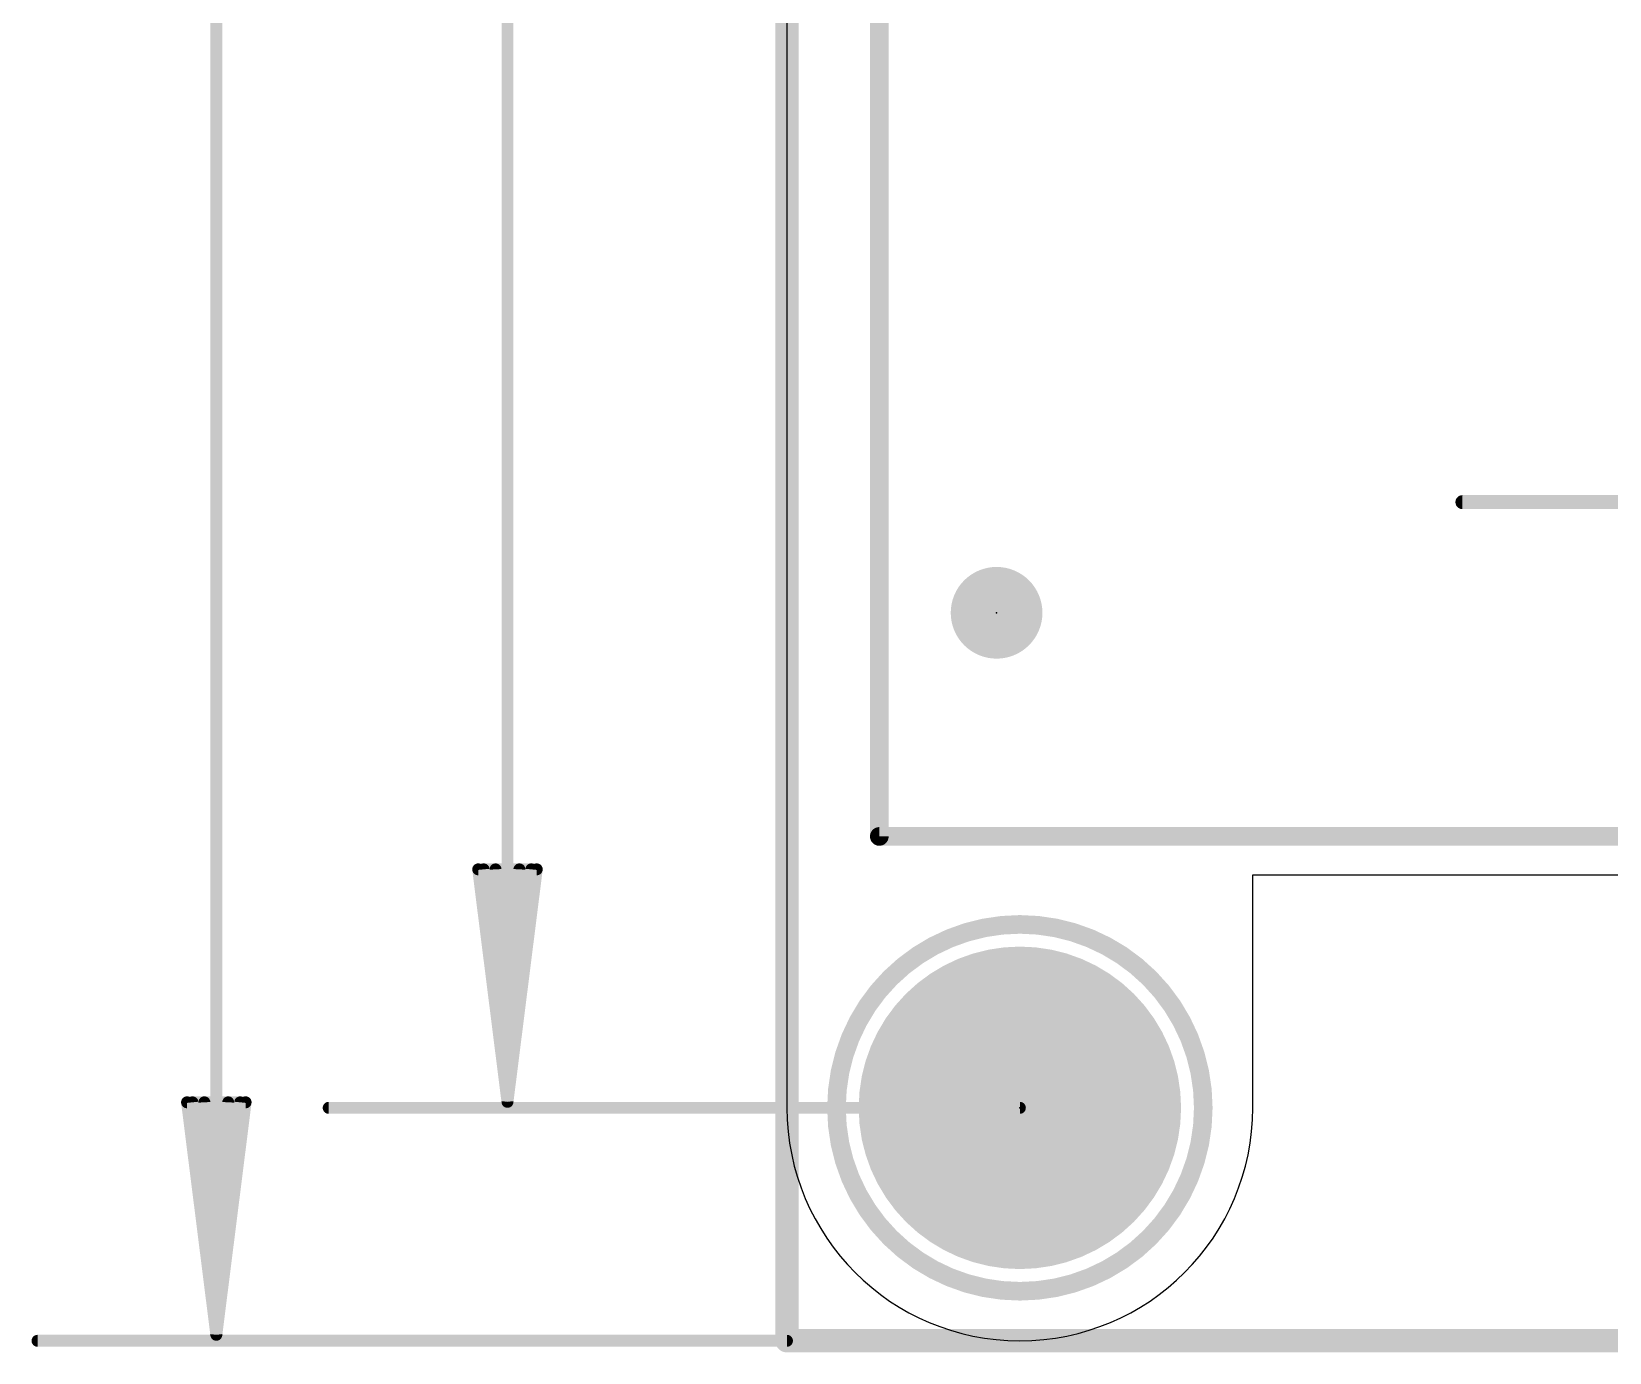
# Model space of a CAD drawing. Extents: x -8.6 to 41.9, y -5.2 to 49.8.
# Drawn here: x -8.24 to 8.97, y -5.21 to 9.19 of the extents above; entities that cross this region are included whole.
import ezdxf

# ---------------------------------------------------------------- set-up
doc = ezdxf.new("R2010")
doc.units = 0
for name, color, linetype in [('1', 12, 'CONTINUOUS'), ('16', 5, 'CONTINUOUS'), ('17', 110, 'CONTINUOUS'), ('20', 53, 'CONTINUOUS'), ('21', 40, 'CONTINUOUS'), ('22', 6, 'CONTINUOUS'), ('23', 40, 'CONTINUOUS')]:
    doc.layers.add(name, color=color, linetype=linetype)

# ---------------------------------------------------------------- blocks, each defined once
blk = doc.blocks.new('PIE')
at = {"const_width": 0.5}
blk.add_lwpolyline([(0, -0.25, 1), (0, 0.25, 1), (0, -0.25)], format="xyb", dxfattribs=at)
blk = doc.blocks.new('ROUNDP')
at = {"const_width": 0.5}
blk.add_lwpolyline([(0, -0.25, 1), (0, 0.25, 1), (0, -0.25)], format="xyb", dxfattribs=at)

msp = doc.modelspace()

# ---------------------------------------------------------------- linework, layer by layer
at = {"layer": '1'}
for points, const_width in [([(0, -5.08), (0, 41.91)], 0.254), ([(-6.223, -5.015), (-6.223, 41.845)], 0.13), ([(-3.048, 39.305), (-3.048, -2.475)], 0.13), ([(-3.048, -2.475), (-3.3672, 0.06)], 0.13), ([(-3.3672, 0.06), (-2.7288, 0.06)], 0.13), ([(-3.048, -2.475), (-3.308, 0.06)], 0.13), ([(-3.048, -2.475), (-3.178, 0.06)], 0.13), ([(-2.7288, 0.06), (-3.048, -2.475)], 0.13), ([(-2.918, 0.06), (-3.048, -2.475)], 0.13), ([(-2.788, 0.06), (-3.048, -2.475)], 0.13), ([(-6.223, -5.015), (-6.5422, -2.48)], 0.13), ([(-6.5422, -2.48), (-5.9038, -2.48)], 0.13), ([(-6.223, -5.015), (-6.483, -2.48)], 0.13), ([(-6.223, -5.015), (-6.353, -2.48)], 0.13), ([(-5.9038, -2.48), (-6.223, -5.015)], 0.13), ([(-6.093, -2.48), (-6.223, -5.015)], 0.13), ([(-5.963, -2.48), (-6.223, -5.015)], 0.13), ([(2.54, -2.54), (-4.998, -2.54)], 0.13), ([(35.56, -5.08), (0, -5.08)], 0.254), ([(0, -5.08), (-8.173, -5.08)], 0.13)]:
    msp.add_lwpolyline(points, dxfattribs=dict(at, const_width=const_width))
for points, const_width in [([(-3.335, 0.0641, 1), (-3.3995, 0.0559)], 0.065), ([(-3.3672, 0.0925, 1), (-3.3672, 0.0275)], 0.065), ([(-3.2757, 0.0633, 1), (-3.3403, 0.0567)], 0.065), ([(-3.1455, 0.0617, 1), (-3.2105, 0.0583)], 0.065), ([(-2.8855, 0.0583, 1), (-2.9505, 0.0617)], 0.065), ([(-2.7557, 0.0567, 1), (-2.8203, 0.0633)], 0.065), ([(-2.6965, 0.0559, 1), (-2.761, 0.0641)], 0.065), ([(-2.7288, 0.0275, 1), (-2.7288, 0.0925)], 0.065), ([(-6.51, -2.4759, 1), (-6.5745, -2.4841)], 0.065), ([(-6.5422, -2.4475, 1), (-6.5422, -2.5125)], 0.065), ([(-6.4507, -2.4767, 1), (-6.5153, -2.4833)], 0.065), ([(-6.3205, -2.4783, 1), (-6.3855, -2.4817)], 0.065), ([(-6.0605, -2.4817, 1), (-6.1255, -2.4783)], 0.065), ([(-5.9307, -2.4833, 1), (-5.9953, -2.4767)], 0.065), ([(-5.8715, -2.4841, 1), (-5.936, -2.4759)], 0.065), ([(-5.9038, -2.5125, 1), (-5.9038, -2.4475)], 0.065), ([(-4.998, -2.5075, 1), (-4.998, -2.5725)], 0.065), ([(-3.0802, -2.4709, 1), (-3.0158, -2.4791)], 0.065), ([(-3.0803, -2.4717, 1), (-3.0157, -2.4783)], 0.065), ([(-3.0805, -2.4767, 1), (-3.0155, -2.4733)], 0.065), ([(-3.0805, -2.4733, 1), (-3.0155, -2.4767)], 0.065), ([(-3.0805, -2.475, 1), (-3.0155, -2.475)], 0.065), ([(-3.0803, -2.4783, 1), (-3.0157, -2.4717)], 0.065), ([(-3.0802, -2.4791, 1), (-3.0158, -2.4709)], 0.065), ([(2.54, -2.5725, 1), (2.54, -2.5075)], 0.065), ([(-6.2552, -5.0109, 1), (-6.1908, -5.0191)], 0.065), ([(-6.2553, -5.0117, 1), (-6.1907, -5.0183)], 0.065), ([(-6.2555, -5.0167, 1), (-6.1905, -5.0133)], 0.065), ([(-6.2555, -5.0133, 1), (-6.1905, -5.0167)], 0.065), ([(-6.2555, -5.015, 1), (-6.1905, -5.015)], 0.065), ([(-6.2553, -5.0183, 1), (-6.1907, -5.0117)], 0.065), ([(-6.2552, -5.0191, 1), (-6.1908, -5.0109)], 0.065), ([(0, -5.0165, 1), (0, -5.1435)], 0.127), ([(-8.173, -5.0475, 1), (-8.173, -5.1125)], 0.065), ([(-0.0635, -5.08, 1), (0.0635, -5.08)], 0.127), ([(0, -5.1125, 1), (0, -5.0475)], 0.065)]:
    msp.add_lwpolyline(points, format="xyb", dxfattribs=dict(at, const_width=const_width))
at = {"layer": '16', "const_width": 0.254}
for points in [[(0, -5.08), (0, 41.91)], [(35.56, -5.08), (0, -5.08)]]:
    msp.add_lwpolyline(points, dxfattribs=at)
at = {"layer": '16', "const_width": 0.127}
for points in [[(0, -5.0165, 1), (0, -5.1435)], [(-0.0635, -5.08, 1), (0.0635, -5.08)]]:
    msp.add_lwpolyline(points, format="xyb", dxfattribs=at)
at = {"layer": '20'}
for p, q in [((0, 39.37), (0, -2.54)), ((5.08, -2.54), (5.08, 0)), ((5.08, 0), (30.48, 0))]:
    msp.add_line(p, q, dxfattribs=at)
for start, end in [(180, 270), (270, 0)]:
    msp.add_arc((2.54, -2.54), 2.54, start, end, dxfattribs=at)
at = {"layer": '21', "const_width": 0.1524}
msp.add_lwpolyline([(7.366, 4.064), (28.194, 4.064)], dxfattribs=at)
at = {"layer": '21'}
for points, const_width in [([(7.366, 4.1021, 1), (7.366, 4.0259)], 0.0762), ([(2.54, -4.54, 1), (2.54, -0.54, 1), (2.54, -4.54)], 0.2032)]:
    msp.add_lwpolyline(points, format="xyb", dxfattribs=dict(at, const_width=const_width))
at = {"layer": '22', "const_width": 0.2032}
for points in [[(1.007, 36.919), (1.007, 0.419)], [(1.007, 0.419), (34.807, 0.419)]]:
    msp.add_lwpolyline(points, dxfattribs=at)
at = {"layer": '22', "const_width": 0.1016}
for points in [[(1.007, 0.4698, 1), (1.007, 0.3682)], [(0.9562, 0.419, 1), (1.0578, 0.419)]]:
    msp.add_lwpolyline(points, format="xyb", dxfattribs=at)
at = {"layer": '23'}
for p in [(2.286, 2.8575), (2.54, -2.54)]:
    msp.add_point(p, dxfattribs=at)

# ---------------------------------------------------------------- block references
at = {"layer": '1'}
msp.add_blockref('PIE', (2.286, 2.8575), dxfattribs=at)
at = {"layer": '17', "xscale": 3.516, "yscale": 3.516}
msp.add_blockref('ROUNDP', (2.54, -2.54), dxfattribs=at)
msp.add_blockref('ROUNDP', (2.54, -2.54), dxfattribs=at)

doc.saveas('drawing.dxf')
